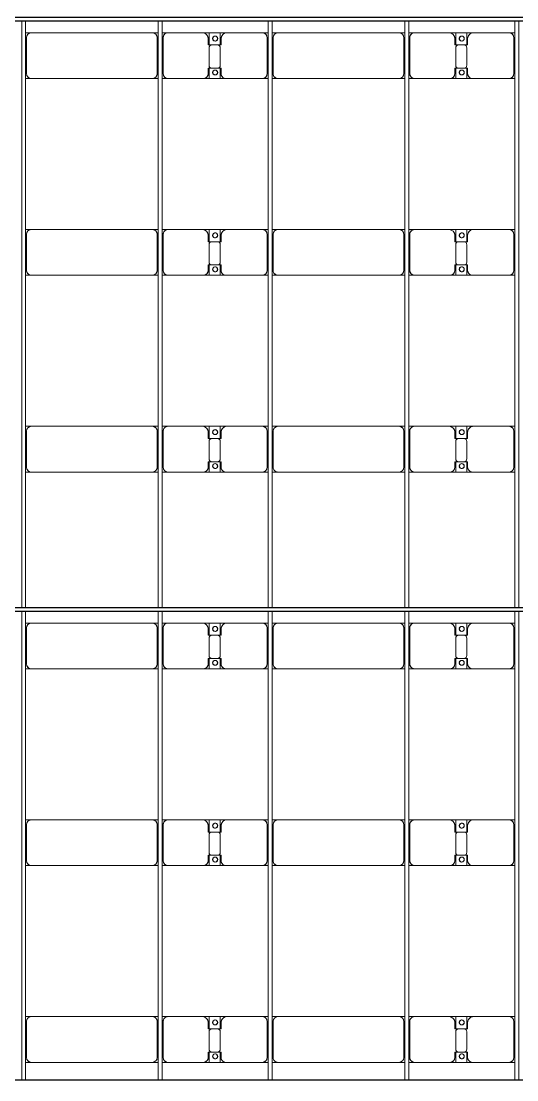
# Model space of a CAD drawing. Header units: millimetres. Extents: x -533732 to -130507, y -117886 to -23954.
# Drawn here: x -484065 to -479020, y -94545 to -83785 of the extents above; entities that cross this region are included whole.
import ezdxf

# ---------------------------------------------------------------- set-up
doc = ezdxf.new("R2010")
doc.units = ezdxf.units.MM
doc.layers.add('A-GENM', color=13, linetype='Continuous', lineweight=9)
doc.layers.add('S-BEAM', color=12, linetype='Continuous', lineweight=9)

# ---------------------------------------------------------------- blocks, each defined once
blk = doc.blocks.new('Dầm C52 - Hộp 40x60-19816-BỐ TRÍ KHUNG KẾT CẤU BÈ PIN 06')
at = {"layer": 'S-BEAM', "color": 3, "lineweight": 25}
for p, q in [((-145891, 20), (145891, 20)), ((145891, -20), (-145891, -20))]:
    blk.add_line(p, q, dxfattribs=at)
blk = doc.blocks.new('Dầm C52 - Hộp 40x60-V106-BỐ TRÍ KHUNG KẾT CẤU BÈ PIN 06')
at = {"layer": 'S-BEAM', "color": 3, "lineweight": 25}
blk.add_line((-145891, 20), (-637, 20), dxfattribs=at)
blk = doc.blocks.new('Dai phao do pin - DẢI PHAO ĐỠ PIN-V132-BỐ TRÍ KHUNG KẾT CẤU BÈ PIN 06')
at = {"layer": 'A-GENM', "color": 7}
for p, q in [((23299, 223), (23360, 223)), ((23299, 223), (23360, 223)), ((23730, 223), (23360, 223)), ((23730, 223), (23902, 223)), ((23902, 223), (23730, 223)), ((23788, 223), (23960, 223)), ((23788, 116), (23788, 223)), ((23960, 223), (23788, 223)), ((23902, 223), (23902, 116)), ((24320, 223), (23960, 223)), ((24320, 223), (24379, 223)), ((24320, 223), (24379, 223)), ((24419, 223), (24480, 223)), ((24419, 223), (24480, 223)), ((25710, 223), (24480, 223)), ((25710, 223), (25769, 223)), ((25710, 223), (25769, 223)), ((25809, 223), (25870, 223)), ((25809, 223), (25870, 223)), ((26240, 223), (25870, 223)), ((26240, 223), (26412, 223)), ((26412, 223), (26240, 223)), ((26298, 223), (26470, 223)), ((26298, 116), (26298, 223)), ((26470, 223), (26298, 223)), ((26412, 223), (26412, 116)), ((26830, 223), (26470, 223)), ((26830, 223), (26889, 223)), ((26830, 223), (26889, 223)), ((26929, 223), (26990, 223)), ((26929, 223), (26990, 223)), ((28220, 223), (26990, 223)), ((28220, 223), (28279, 223)), ((28220, 223), (28279, 223)), ((23310, 173), (23310, -192)), ((23780, 118), (23780, 173)), ((23872, 118), (23780, 118)), ((23910, 118), (23818, 118)), ((23910, 173), (23910, 118)), ((24370, -192), (24370, 173)), ((24430, 173), (24430, -192)), ((25760, -192), (25760, 173)), ((25820, 173), (25820, -192)), ((26290, 118), (26290, 173)), ((26382, 118), (26290, 118)), ((26420, 118), (26328, 118)), ((26420, 173), (26420, 118)), ((26880, -192), (26880, 173)), ((26940, 173), (26940, -192)), ((28270, -192), (28270, 173)), ((23788, 88), (23788, -88)), ((23902, -88), (23902, 88)), ((26298, 88), (26298, -88)), ((26412, -88), (26412, 88)), ((23780, -182), (23780, -118)), ((23780, -118), (23872, -118)), ((23788, -242), (23788, -116)), ((23818, -118), (23910, -118)), ((23902, -116), (23902, -242)), ((23910, -118), (23910, -182)), ((26290, -182), (26290, -118)), ((26290, -118), (26382, -118)), ((26298, -242), (26298, -116)), ((26328, -118), (26420, -118)), ((26412, -116), (26412, -242)), ((26420, -118), (26420, -182)), ((23360, -242), (23299, -242)), ((23360, -242), (23299, -242)), ((23360, -242), (23720, -242)), ((23902, -242), (23720, -242)), ((23720, -242), (23902, -242)), ((23970, -242), (23788, -242)), ((23788, -242), (23970, -242)), ((23970, -242), (24320, -242)), ((24379, -242), (24320, -242)), ((24379, -242), (24320, -242)), ((24480, -242), (24419, -242)), ((24480, -242), (24419, -242)), ((24480, -242), (25710, -242)), ((25769, -242), (25710, -242)), ((25769, -242), (25710, -242)), ((25870, -242), (25809, -242)), ((25870, -242), (25809, -242)), ((25870, -242), (26230, -242)), ((26412, -242), (26230, -242)), ((26230, -242), (26412, -242)), ((26480, -242), (26298, -242)), ((26298, -242), (26480, -242)), ((26480, -242), (26830, -242)), ((26889, -242), (26830, -242)), ((26889, -242), (26830, -242)), ((26990, -242), (26929, -242)), ((26990, -242), (26929, -242)), ((26990, -242), (28220, -242)), ((28279, -242), (28220, -242)), ((28279, -242), (28220, -242))]:
    blk.add_line(p, q, dxfattribs=at)
for centre, radius, start, end in [((23360, 173), 50, 90, 180), ((23360, 173), 50, 105, 180), ((23730, 173), 50, 360, 90), ((23730, 173), 50, 360, 75), ((23960, 173), 50, 90, 180), ((23960, 173), 50, 105, 180), ((24320, 173), 50, 0, 90), ((24320, 173), 50, 0, 75), ((24480, 173), 50, 90, 180), ((24480, 173), 50, 90, 120), ((25710, 173), 50, 360, 90), ((25710, 173), 50, 15, 90), ((25870, 173), 50, 90, 180), ((25870, 173), 50, 105, 180), ((26240, 173), 50, 360, 90), ((26240, 173), 50, 360, 75), ((26470, 173), 50, 90, 180), ((26470, 173), 50, 105, 180), ((26830, 173), 50, 0, 90), ((26830, 173), 50, 0, 75), ((26990, 173), 50, 90, 180), ((26990, 173), 50, 90, 120), ((28220, 173), 50, 0, 90), ((28220, 173), 50, 15, 90), ((23818, 88), 30, 90, 180), ((23839, 162), 25, 0, 180), ((23839, 162), 25, 0, 165), ((23839, 162), 25, 180, 0), ((23839, 162), 25, 195, 255), ((23841, 162), 25, 360, 180), ((23841, 162), 25, 90, 180), ((23841, 162), 25, 180, 360), ((23841, 162), 25, 180, 255), ((23839, 162), 25, 285, 0), ((23841, 162), 25, 15, 75), ((23841, 162), 25, 285, 345), ((23872, 88), 30, 360, 90), ((24480, 173), 50, 150, 180), ((26328, 88), 30, 90, 180), ((26349, 162), 25, 360, 180), ((26349, 162), 25, 360, 165), ((26349, 162), 25, 180, 360), ((26349, 162), 25, 195, 255), ((26351, 162), 25, 0, 180), ((26351, 162), 25, 90, 180), ((26351, 162), 25, 180, 360), ((26351, 162), 25, 180, 255), ((26349, 162), 25, 285, 360), ((26351, 162), 25, 15, 75), ((26351, 162), 25, 285, 345), ((26382, 88), 30, 0, 90), ((26990, 173), 50, 150, 180), ((23818, -88), 30, 180, 270), ((23872, -88), 30, 270, 360), ((26328, -88), 30, 180, 270), ((26382, -88), 30, 270, 0), ((23360, -192), 50, 180, 270), ((23360, -192), 50, 180, 255), ((23720, -182), 60, 270, 0), ((23720, -182), 60, 300, 0), ((23839, -183), 25, 0, 180), ((23839, -183), 25, 180, 0), ((23839, -183), 25, 195, 0), ((23841, -183), 25, 360, 180), ((23841, -183), 25, 60, 180), ((23841, -183), 25, 180, 0), ((23841, -183), 25, 180, 270), ((23839, -183), 25, 360, 150), ((23841, -183), 25, 285, 345), ((23841, -183), 25, 15, 20.4526), ((23970, -182), 60, 180, 270), ((23970, -182), 60, 180, 240), ((24320, -192), 50, 270, 0), ((24320, -192), 50, 285, 0), ((24480, -192), 50, 180, 270), ((24480, -192), 50, 180, 210), ((25710, -192), 50, 270, 360), ((25710, -192), 50, 330, 345), ((25870, -192), 50, 180, 270), ((25870, -192), 50, 180, 255), ((26230, -182), 60, 270, 360), ((26230, -182), 60, 300, 360), ((26349, -183), 25, 0, 180), ((26349, -183), 25, 180, 0), ((26349, -183), 25, 195, 0), ((26351, -183), 25, 360, 180), ((26351, -183), 25, 60, 180), ((26351, -183), 25, 180, 0), ((26351, -183), 25, 180, 270), ((26349, -183), 25, 0, 150), ((26351, -183), 25, 285, 345), ((26351, -183), 25, 15, 20.4789), ((26480, -182), 60, 180, 270), ((26480, -182), 60, 180, 240), ((26830, -192), 50, 270, 0), ((26830, -192), 50, 285, 0), ((26990, -192), 50, 180, 270), ((26990, -192), 50, 180, 210), ((28220, -192), 50, 270, 360), ((28220, -192), 50, 330, 345), ((24480, -192), 50, 225, 255), ((25710, -192), 50, 270, 300), ((26990, -192), 50, 225, 255), ((28220, -192), 50, 270, 300)]:
    blk.add_arc(centre, radius, start, end, dxfattribs=at)
blk = doc.blocks.new('Dai phao do pin - DẢI PHAO ĐỠ PIN-V133-BỐ TRÍ KHUNG KẾT CẤU BÈ PIN 06')
at = {"layer": 'A-GENM', "color": 7}
for p, q in [((23299, 223), (23360, 223)), ((23299, 223), (23360, 223)), ((23730, 223), (23360, 223)), ((23730, 223), (23902, 223)), ((23902, 223), (23730, 223)), ((23788, 223), (23960, 223)), ((23788, 116), (23788, 223)), ((23960, 223), (23788, 223)), ((23902, 223), (23902, 116)), ((24320, 223), (23960, 223)), ((24320, 223), (24379, 223)), ((24320, 223), (24379, 223)), ((24419, 223), (24480, 223)), ((24419, 223), (24480, 223)), ((25710, 223), (24480, 223)), ((25710, 223), (25769, 223)), ((25710, 223), (25769, 223)), ((25809, 223), (25870, 223)), ((25809, 223), (25870, 223)), ((26240, 223), (25870, 223)), ((26240, 223), (26412, 223)), ((26412, 223), (26240, 223)), ((26298, 223), (26470, 223)), ((26298, 116), (26298, 223)), ((26470, 223), (26298, 223)), ((26412, 223), (26412, 116)), ((26830, 223), (26470, 223)), ((26830, 223), (26889, 223)), ((26830, 223), (26889, 223)), ((26929, 223), (26990, 223)), ((26929, 223), (26990, 223)), ((28220, 223), (26990, 223)), ((28220, 223), (28279, 223)), ((28220, 223), (28279, 223)), ((23310, 173), (23310, -192)), ((23780, 118), (23780, 173)), ((23872, 118), (23780, 118)), ((23910, 118), (23818, 118)), ((23910, 173), (23910, 118)), ((24370, -192), (24370, 173)), ((24430, 173), (24430, -192)), ((25760, -192), (25760, 173)), ((25820, 173), (25820, -192)), ((26290, 118), (26290, 173)), ((26382, 118), (26290, 118)), ((26420, 118), (26328, 118)), ((26420, 173), (26420, 118)), ((26880, -192), (26880, 173)), ((26940, 173), (26940, -192)), ((28270, -192), (28270, 173)), ((23788, 88), (23788, -88)), ((23902, -88), (23902, 88)), ((26298, 88), (26298, -88)), ((26412, -88), (26412, 88)), ((23780, -182), (23780, -118)), ((23780, -118), (23872, -118)), ((23788, -242), (23788, -116)), ((23818, -118), (23910, -118)), ((23902, -116), (23902, -242)), ((23910, -118), (23910, -182)), ((26290, -182), (26290, -118)), ((26290, -118), (26382, -118)), ((26298, -242), (26298, -116)), ((26328, -118), (26420, -118)), ((26412, -116), (26412, -242)), ((26420, -118), (26420, -182)), ((23360, -242), (23299, -242)), ((23360, -242), (23299, -242)), ((23360, -242), (23720, -242)), ((23902, -242), (23720, -242)), ((23720, -242), (23902, -242)), ((23970, -242), (23788, -242)), ((23788, -242), (23970, -242)), ((23970, -242), (24320, -242)), ((24379, -242), (24320, -242)), ((24379, -242), (24320, -242)), ((24480, -242), (24419, -242)), ((24480, -242), (24419, -242)), ((24480, -242), (25710, -242)), ((25769, -242), (25710, -242)), ((25769, -242), (25710, -242)), ((25870, -242), (25809, -242)), ((25870, -242), (25809, -242)), ((25870, -242), (26230, -242)), ((26412, -242), (26230, -242)), ((26230, -242), (26412, -242)), ((26480, -242), (26298, -242)), ((26298, -242), (26480, -242)), ((26480, -242), (26830, -242)), ((26889, -242), (26830, -242)), ((26889, -242), (26830, -242)), ((26990, -242), (26929, -242)), ((26990, -242), (26929, -242)), ((26990, -242), (28220, -242)), ((28279, -242), (28220, -242)), ((28279, -242), (28220, -242))]:
    blk.add_line(p, q, dxfattribs=at)
for centre, radius, start, end in [((23360, 173), 50, 90, 180), ((23360, 173), 50, 105, 180), ((23730, 173), 50, 360, 90), ((23730, 173), 50, 360, 75), ((23960, 173), 50, 90, 180), ((23960, 173), 50, 105, 180), ((24320, 173), 50, 0, 90), ((24320, 173), 50, 0, 75), ((24480, 173), 50, 90, 180), ((24480, 173), 50, 90, 120), ((25710, 173), 50, 360, 90), ((25710, 173), 50, 15, 90), ((25870, 173), 50, 90, 180), ((25870, 173), 50, 105, 180), ((26240, 173), 50, 360, 90), ((26240, 173), 50, 360, 75), ((26470, 173), 50, 90, 180), ((26470, 173), 50, 105, 180), ((26830, 173), 50, 0, 90), ((26830, 173), 50, 0, 75), ((26990, 173), 50, 90, 180), ((26990, 173), 50, 90, 120), ((28220, 173), 50, 0, 90), ((28220, 173), 50, 15, 90), ((23818, 88), 30, 90, 180), ((23839, 162), 25, 0, 180), ((23839, 162), 25, 0, 165), ((23839, 162), 25, 180, 0), ((23839, 162), 25, 195, 255), ((23841, 162), 25, 360, 180), ((23841, 162), 25, 90, 180), ((23841, 162), 25, 180, 360), ((23841, 162), 25, 180, 255), ((23839, 162), 25, 285, 0), ((23841, 162), 25, 15, 75), ((23841, 162), 25, 285, 345), ((23872, 88), 30, 360, 90), ((24480, 173), 50, 150, 180), ((26328, 88), 30, 90, 180), ((26349, 162), 25, 360, 180), ((26349, 162), 25, 360, 165), ((26349, 162), 25, 180, 360), ((26349, 162), 25, 195, 255), ((26351, 162), 25, 0, 180), ((26351, 162), 25, 90, 180), ((26351, 162), 25, 180, 360), ((26351, 162), 25, 180, 255), ((26349, 162), 25, 285, 360), ((26351, 162), 25, 15, 75), ((26351, 162), 25, 285, 345), ((26382, 88), 30, 0, 90), ((26990, 173), 50, 150, 180), ((23818, -88), 30, 180, 270), ((23872, -88), 30, 270, 360), ((26328, -88), 30, 180, 270), ((26382, -88), 30, 270, 0), ((23360, -192), 50, 180, 270), ((23360, -192), 50, 180, 255), ((23720, -182), 60, 270, 0), ((23720, -182), 60, 300, 0), ((23839, -183), 25, 0, 180), ((23839, -183), 25, 180, 0), ((23839, -183), 25, 195, 0), ((23841, -183), 25, 360, 180), ((23841, -183), 25, 60, 180), ((23841, -183), 25, 180, 0), ((23841, -183), 25, 180, 270), ((23839, -183), 25, 360, 150), ((23841, -183), 25, 285, 345), ((23841, -183), 25, 15, 30), ((23970, -182), 60, 180, 270), ((23970, -182), 60, 180, 240), ((24320, -192), 50, 270, 0), ((24320, -192), 50, 285, 0), ((24480, -192), 50, 180, 270), ((24480, -192), 50, 180, 210), ((25710, -192), 50, 270, 360), ((25710, -192), 50, 330, 345), ((25870, -192), 50, 180, 270), ((25870, -192), 50, 180, 255), ((26230, -182), 60, 270, 360), ((26230, -182), 60, 300, 360), ((26349, -183), 25, 0, 180), ((26349, -183), 25, 180, 0), ((26349, -183), 25, 195, 0), ((26351, -183), 25, 360, 180), ((26351, -183), 25, 60, 180), ((26351, -183), 25, 180, 0), ((26351, -183), 25, 180, 270), ((26349, -183), 25, 0, 150), ((26351, -183), 25, 285, 345), ((26351, -183), 25, 15, 30), ((26480, -182), 60, 180, 270), ((26480, -182), 60, 180, 240), ((26830, -192), 50, 270, 0), ((26830, -192), 50, 285, 0), ((26990, -192), 50, 180, 270), ((26990, -192), 50, 180, 210), ((28220, -192), 50, 270, 360), ((28220, -192), 50, 330, 345), ((24480, -192), 50, 225, 255), ((25710, -192), 50, 270, 300), ((26990, -192), 50, 225, 255), ((28220, -192), 50, 270, 300)]:
    blk.add_arc(centre, radius, start, end, dxfattribs=at)
blk = doc.blocks.new('Dai phao do pin - DẢI PHAO ĐỠ PIN-V134-BỐ TRÍ KHUNG KẾT CẤU BÈ PIN 06')
at = {"layer": 'A-GENM', "color": 7}
for p, q in [((23299, 223), (23360, 223)), ((23299, 223), (23360, 223)), ((23730, 223), (23360, 223)), ((23730, 223), (23902, 223)), ((23902, 223), (23730, 223)), ((23788, 223), (23960, 223)), ((23788, 116), (23788, 223)), ((23960, 223), (23788, 223)), ((23902, 223), (23902, 116)), ((24320, 223), (23960, 223)), ((24320, 223), (24379, 223)), ((24320, 223), (24379, 223)), ((24419, 223), (24480, 223)), ((24419, 223), (24480, 223)), ((25710, 223), (24480, 223)), ((25710, 223), (25769, 223)), ((25710, 223), (25769, 223)), ((25809, 223), (25870, 223)), ((25809, 223), (25870, 223)), ((26240, 223), (25870, 223)), ((26240, 223), (26412, 223)), ((26412, 223), (26240, 223)), ((26298, 223), (26470, 223)), ((26298, 116), (26298, 223)), ((26470, 223), (26298, 223)), ((26412, 223), (26412, 116)), ((26830, 223), (26470, 223)), ((26830, 223), (26889, 223)), ((26830, 223), (26889, 223)), ((26929, 223), (26990, 223)), ((26929, 223), (26990, 223)), ((28220, 223), (26990, 223)), ((28220, 223), (28279, 223)), ((28220, 223), (28279, 223)), ((23310, 173), (23310, -192)), ((23780, 118), (23780, 173)), ((23872, 118), (23780, 118)), ((23910, 118), (23818, 118)), ((23910, 173), (23910, 118)), ((24370, -192), (24370, 173)), ((24430, 173), (24430, -192)), ((25760, -192), (25760, 173)), ((25820, 173), (25820, -192)), ((26290, 118), (26290, 173)), ((26382, 118), (26290, 118)), ((26420, 118), (26328, 118)), ((26420, 173), (26420, 118)), ((26880, -192), (26880, 173)), ((26940, 173), (26940, -192)), ((28270, -192), (28270, 173)), ((23788, 88), (23788, -88)), ((23902, -88), (23902, 88)), ((26298, 88), (26298, -88)), ((26412, -88), (26412, 88)), ((23780, -182), (23780, -118)), ((23780, -118), (23872, -118)), ((23788, -242), (23788, -116)), ((23818, -118), (23910, -118)), ((23902, -116), (23902, -242)), ((23910, -118), (23910, -182)), ((26290, -182), (26290, -118)), ((26290, -118), (26382, -118)), ((26298, -242), (26298, -116)), ((26328, -118), (26420, -118)), ((26412, -116), (26412, -242)), ((26420, -118), (26420, -182)), ((23360, -242), (23299, -242)), ((23360, -242), (23299, -242)), ((23360, -242), (23720, -242)), ((23902, -242), (23720, -242)), ((23720, -242), (23902, -242)), ((23970, -242), (23788, -242)), ((23788, -242), (23970, -242)), ((23970, -242), (24320, -242)), ((24379, -242), (24320, -242)), ((24379, -242), (24320, -242)), ((24480, -242), (24419, -242)), ((24480, -242), (24419, -242)), ((24480, -242), (25710, -242)), ((25769, -242), (25710, -242)), ((25769, -242), (25710, -242)), ((25870, -242), (25809, -242)), ((25870, -242), (25809, -242)), ((25870, -242), (26230, -242)), ((26412, -242), (26230, -242)), ((26230, -242), (26412, -242)), ((26480, -242), (26298, -242)), ((26298, -242), (26480, -242)), ((26480, -242), (26830, -242)), ((26889, -242), (26830, -242)), ((26889, -242), (26830, -242)), ((26990, -242), (26929, -242)), ((26990, -242), (26929, -242)), ((26990, -242), (28220, -242)), ((28279, -242), (28220, -242)), ((28279, -242), (28220, -242))]:
    blk.add_line(p, q, dxfattribs=at)
for centre, radius, start, end in [((23360, 173), 50, 90, 180), ((23360, 173), 50, 105, 180), ((23730, 173), 50, 360, 90), ((23730, 173), 50, 360, 75), ((23960, 173), 50, 90, 180), ((23960, 173), 50, 105, 180), ((24320, 173), 50, 0, 90), ((24320, 173), 50, 0, 75), ((24480, 173), 50, 90, 180), ((24480, 173), 50, 90, 120), ((25710, 173), 50, 360, 90), ((25710, 173), 50, 15, 90), ((25870, 173), 50, 90, 180), ((25870, 173), 50, 105, 180), ((26240, 173), 50, 360, 90), ((26240, 173), 50, 360, 75), ((26470, 173), 50, 90, 180), ((26470, 173), 50, 105, 180), ((26830, 173), 50, 0, 90), ((26830, 173), 50, 0, 75), ((26990, 173), 50, 90, 180), ((26990, 173), 50, 90, 120), ((28220, 173), 50, 0, 90), ((28220, 173), 50, 15, 90), ((23818, 88), 30, 90, 180), ((23839, 162), 25, 0, 180), ((23839, 162), 25, 0, 165), ((23839, 162), 25, 180, 0), ((23839, 162), 25, 195, 255), ((23841, 162), 25, 360, 180), ((23841, 162), 25, 90, 180), ((23841, 162), 25, 180, 360), ((23841, 162), 25, 180, 255), ((23839, 162), 25, 285, 0), ((23841, 162), 25, 15, 75), ((23841, 162), 25, 285, 345), ((23872, 88), 30, 360, 90), ((24480, 173), 50, 150, 180), ((26328, 88), 30, 90, 180), ((26349, 162), 25, 360, 180), ((26349, 162), 25, 360, 165), ((26349, 162), 25, 180, 360), ((26349, 162), 25, 195, 255), ((26351, 162), 25, 0, 180), ((26351, 162), 25, 90, 180), ((26351, 162), 25, 180, 360), ((26351, 162), 25, 180, 255), ((26349, 162), 25, 285, 360), ((26351, 162), 25, 15, 75), ((26351, 162), 25, 285, 345), ((26382, 88), 30, 0, 90), ((26990, 173), 50, 150, 180), ((23818, -88), 30, 180, 270), ((23872, -88), 30, 270, 360), ((26328, -88), 30, 180, 270), ((26382, -88), 30, 270, 0), ((23360, -192), 50, 180, 270), ((23360, -192), 50, 180, 255), ((23720, -182), 60, 270, 0), ((23720, -182), 60, 300, 0), ((23839, -183), 25, 0, 180), ((23839, -183), 25, 180, 0), ((23839, -183), 25, 195, 0), ((23841, -183), 25, 360, 180), ((23841, -183), 25, 60, 180), ((23841, -183), 25, 180, 0), ((23841, -183), 25, 180, 270), ((23839, -183), 25, 360, 150), ((23841, -183), 25, 285, 345), ((23841, -183), 25, 15, 30), ((23970, -182), 60, 180, 270), ((23970, -182), 60, 180, 240), ((24320, -192), 50, 270, 0), ((24320, -192), 50, 285, 0), ((24480, -192), 50, 180, 270), ((24480, -192), 50, 180, 210), ((25710, -192), 50, 270, 360), ((25710, -192), 50, 330, 345), ((25870, -192), 50, 180, 270), ((25870, -192), 50, 180, 255), ((26230, -182), 60, 270, 360), ((26230, -182), 60, 300, 360), ((26349, -183), 25, 0, 180), ((26349, -183), 25, 180, 0), ((26349, -183), 25, 195, 0), ((26351, -183), 25, 360, 180), ((26351, -183), 25, 60, 180), ((26351, -183), 25, 180, 0), ((26351, -183), 25, 180, 270), ((26349, -183), 25, 0, 150), ((26351, -183), 25, 285, 345), ((26351, -183), 25, 15, 30), ((26480, -182), 60, 180, 270), ((26480, -182), 60, 180, 240), ((26830, -192), 50, 270, 0), ((26830, -192), 50, 285, 0), ((26990, -192), 50, 180, 270), ((26990, -192), 50, 180, 210), ((28220, -192), 50, 270, 360), ((28220, -192), 50, 330, 345), ((24480, -192), 50, 225, 255), ((25710, -192), 50, 270, 300), ((26990, -192), 50, 225, 255), ((28220, -192), 50, 270, 300)]:
    blk.add_arc(centre, radius, start, end, dxfattribs=at)
blk = doc.blocks.new('Dai phao do pin - DẢI PHAO ĐỠ PIN-V135-BỐ TRÍ KHUNG KẾT CẤU BÈ PIN 06')
at = {"layer": 'A-GENM', "color": 7}
for p, q in [((23299, 223), (23360, 223)), ((23299, 223), (23360, 223)), ((23730, 223), (23360, 223)), ((23730, 223), (23902, 223)), ((23902, 223), (23730, 223)), ((23788, 223), (23960, 223)), ((23788, 116), (23788, 223)), ((23960, 223), (23788, 223)), ((23902, 223), (23902, 116)), ((24320, 223), (23960, 223)), ((24320, 223), (24379, 223)), ((24320, 223), (24379, 223)), ((24419, 223), (24480, 223)), ((24419, 223), (24480, 223)), ((25710, 223), (24480, 223)), ((25710, 223), (25769, 223)), ((25710, 223), (25769, 223)), ((25809, 223), (25870, 223)), ((25809, 223), (25870, 223)), ((26240, 223), (25870, 223)), ((26240, 223), (26412, 223)), ((26412, 223), (26240, 223)), ((26298, 223), (26470, 223)), ((26298, 116), (26298, 223)), ((26470, 223), (26298, 223)), ((26412, 223), (26412, 116)), ((26830, 223), (26470, 223)), ((26830, 223), (26889, 223)), ((26830, 223), (26889, 223)), ((26929, 223), (26990, 223)), ((26929, 223), (26990, 223)), ((28220, 223), (26990, 223)), ((28220, 223), (28279, 223)), ((28220, 223), (28279, 223)), ((23310, 173), (23310, -192)), ((23780, 118), (23780, 173)), ((23872, 118), (23780, 118)), ((23910, 118), (23818, 118)), ((23910, 173), (23910, 118)), ((24370, -192), (24370, 173)), ((24430, 173), (24430, -192)), ((25760, -192), (25760, 173)), ((25820, 173), (25820, -192)), ((26290, 118), (26290, 173)), ((26382, 118), (26290, 118)), ((26420, 118), (26328, 118)), ((26420, 173), (26420, 118)), ((26880, -192), (26880, 173)), ((26940, 173), (26940, -192)), ((28270, -192), (28270, 173)), ((23788, 88), (23788, -88)), ((23902, -88), (23902, 88)), ((26298, 88), (26298, -88)), ((26412, -88), (26412, 88)), ((23780, -182), (23780, -118)), ((23780, -118), (23872, -118)), ((23788, -242), (23788, -116)), ((23818, -118), (23910, -118)), ((23902, -116), (23902, -242)), ((23910, -118), (23910, -182)), ((26290, -182), (26290, -118)), ((26290, -118), (26382, -118)), ((26298, -242), (26298, -116)), ((26328, -118), (26420, -118)), ((26412, -116), (26412, -242)), ((26420, -118), (26420, -182)), ((23360, -242), (23299, -242)), ((23360, -242), (23299, -242)), ((23360, -242), (23720, -242)), ((23902, -242), (23720, -242)), ((23720, -242), (23902, -242)), ((23970, -242), (23788, -242)), ((23788, -242), (23970, -242)), ((23970, -242), (24320, -242)), ((24379, -242), (24320, -242)), ((24379, -242), (24320, -242)), ((24480, -242), (24419, -242)), ((24480, -242), (24419, -242)), ((24480, -242), (25710, -242)), ((25769, -242), (25710, -242)), ((25769, -242), (25710, -242)), ((25870, -242), (25809, -242)), ((25870, -242), (25809, -242)), ((25870, -242), (26230, -242)), ((26412, -242), (26230, -242)), ((26230, -242), (26412, -242)), ((26480, -242), (26298, -242)), ((26298, -242), (26480, -242)), ((26480, -242), (26830, -242)), ((26889, -242), (26830, -242)), ((26889, -242), (26830, -242)), ((26990, -242), (26929, -242)), ((26990, -242), (26929, -242)), ((26990, -242), (28220, -242)), ((28279, -242), (28220, -242)), ((28279, -242), (28220, -242))]:
    blk.add_line(p, q, dxfattribs=at)
for centre, radius, start, end in [((23360, 173), 50, 90, 180), ((23360, 173), 50, 105, 180), ((23730, 173), 50, 360, 90), ((23730, 173), 50, 360, 75), ((23960, 173), 50, 90, 180), ((23960, 173), 50, 105, 180), ((24320, 173), 50, 0, 90), ((24320, 173), 50, 0, 75), ((24480, 173), 50, 90, 180), ((24480, 173), 50, 90, 120), ((25710, 173), 50, 360, 90), ((25710, 173), 50, 15, 90), ((25870, 173), 50, 90, 180), ((25870, 173), 50, 105, 180), ((26240, 173), 50, 360, 90), ((26240, 173), 50, 360, 75), ((26470, 173), 50, 90, 180), ((26470, 173), 50, 105, 180), ((26830, 173), 50, 0, 90), ((26830, 173), 50, 0, 75), ((26990, 173), 50, 90, 180), ((26990, 173), 50, 90, 120), ((28220, 173), 50, 0, 90), ((28220, 173), 50, 15, 90), ((23818, 88), 30, 90, 180), ((23839, 162), 25, 0, 180), ((23839, 162), 25, 0, 165), ((23839, 162), 25, 180, 0), ((23839, 162), 25, 195, 255), ((23841, 162), 25, 360, 180), ((23841, 162), 25, 90, 180), ((23841, 162), 25, 180, 360), ((23841, 162), 25, 180, 255), ((23839, 162), 25, 285, 0), ((23841, 162), 25, 15, 75), ((23841, 162), 25, 285, 345), ((23872, 88), 30, 360, 90), ((24480, 173), 50, 150, 180), ((26328, 88), 30, 90, 180), ((26349, 162), 25, 360, 180), ((26349, 162), 25, 360, 165), ((26349, 162), 25, 180, 360), ((26349, 162), 25, 195, 255), ((26351, 162), 25, 0, 180), ((26351, 162), 25, 90, 180), ((26351, 162), 25, 180, 360), ((26351, 162), 25, 180, 255), ((26349, 162), 25, 285, 360), ((26351, 162), 25, 15, 75), ((26351, 162), 25, 285, 345), ((26382, 88), 30, 0, 90), ((26990, 173), 50, 150, 180), ((23818, -88), 30, 180, 270), ((23872, -88), 30, 270, 360), ((26328, -88), 30, 180, 270), ((26382, -88), 30, 270, 0), ((23360, -192), 50, 180, 270), ((23360, -192), 50, 180, 255), ((23720, -182), 60, 270, 0), ((23720, -182), 60, 300, 0), ((23839, -183), 25, 0, 180), ((23839, -183), 25, 180, 0), ((23839, -183), 25, 195, 0), ((23841, -183), 25, 360, 180), ((23841, -183), 25, 60, 180), ((23841, -183), 25, 180, 0), ((23841, -183), 25, 180, 270), ((23839, -183), 25, 360, 150), ((23841, -183), 25, 285, 345), ((23841, -183), 25, 15, 30), ((23970, -182), 60, 180, 270), ((23970, -182), 60, 180, 240), ((24320, -192), 50, 270, 0), ((24320, -192), 50, 285, 0), ((24480, -192), 50, 180, 270), ((24480, -192), 50, 180, 210), ((25710, -192), 50, 270, 360), ((25710, -192), 50, 330, 345), ((25870, -192), 50, 180, 270), ((25870, -192), 50, 180, 255), ((26230, -182), 60, 270, 360), ((26230, -182), 60, 300, 360), ((26349, -183), 25, 0, 180), ((26349, -183), 25, 180, 0), ((26349, -183), 25, 195, 0), ((26351, -183), 25, 360, 180), ((26351, -183), 25, 60, 180), ((26351, -183), 25, 180, 0), ((26351, -183), 25, 180, 270), ((26349, -183), 25, 0, 150), ((26351, -183), 25, 285, 345), ((26351, -183), 25, 15, 30), ((26480, -182), 60, 180, 270), ((26480, -182), 60, 180, 240), ((26830, -192), 50, 270, 0), ((26830, -192), 50, 285, 0), ((26990, -192), 50, 180, 270), ((26990, -192), 50, 180, 210), ((28220, -192), 50, 270, 360), ((28220, -192), 50, 330, 345), ((24480, -192), 50, 225, 255), ((25710, -192), 50, 270, 300), ((26990, -192), 50, 225, 255), ((28220, -192), 50, 270, 300)]:
    blk.add_arc(centre, radius, start, end, dxfattribs=at)
blk = doc.blocks.new('Dai phao do pin - DẢI PHAO ĐỠ PIN-V136-BỐ TRÍ KHUNG KẾT CẤU BÈ PIN 06')
at = {"layer": 'A-GENM', "color": 7}
for p, q in [((23299, 223), (23360, 223)), ((23299, 223), (23360, 223)), ((23730, 223), (23360, 223)), ((23730, 223), (23902, 223)), ((23902, 223), (23730, 223)), ((23788, 223), (23960, 223)), ((23788, 116), (23788, 223)), ((23960, 223), (23788, 223)), ((23902, 223), (23902, 116)), ((24320, 223), (23960, 223)), ((24320, 223), (24379, 223)), ((24320, 223), (24379, 223)), ((24419, 223), (24480, 223)), ((24419, 223), (24480, 223)), ((25710, 223), (24480, 223)), ((25710, 223), (25769, 223)), ((25710, 223), (25769, 223)), ((25809, 223), (25870, 223)), ((25809, 223), (25870, 223)), ((26240, 223), (25870, 223)), ((26240, 223), (26412, 223)), ((26412, 223), (26240, 223)), ((26298, 223), (26470, 223)), ((26298, 116), (26298, 223)), ((26470, 223), (26298, 223)), ((26412, 223), (26412, 116)), ((26830, 223), (26470, 223)), ((26830, 223), (26889, 223)), ((26830, 223), (26889, 223)), ((26929, 223), (26990, 223)), ((26929, 223), (26990, 223)), ((28220, 223), (26990, 223)), ((28220, 223), (28279, 223)), ((28220, 223), (28279, 223)), ((23310, 173), (23310, -192)), ((23780, 118), (23780, 173)), ((23872, 118), (23780, 118)), ((23910, 118), (23818, 118)), ((23910, 173), (23910, 118)), ((24370, -192), (24370, 173)), ((24430, 173), (24430, -192)), ((25760, -192), (25760, 173)), ((25820, 173), (25820, -192)), ((26290, 118), (26290, 173)), ((26382, 118), (26290, 118)), ((26420, 118), (26328, 118)), ((26420, 173), (26420, 118)), ((26880, -192), (26880, 173)), ((26940, 173), (26940, -192)), ((28270, -192), (28270, 173)), ((23788, 88), (23788, -88)), ((23902, -88), (23902, 88)), ((26298, 88), (26298, -88)), ((26412, -88), (26412, 88)), ((23780, -182), (23780, -118)), ((23780, -118), (23872, -118)), ((23788, -242), (23788, -116)), ((23818, -118), (23910, -118)), ((23902, -116), (23902, -242)), ((23910, -118), (23910, -182)), ((26290, -182), (26290, -118)), ((26290, -118), (26382, -118)), ((26298, -242), (26298, -116)), ((26328, -118), (26420, -118)), ((26412, -116), (26412, -242)), ((26420, -118), (26420, -182)), ((23360, -242), (23299, -242)), ((23360, -242), (23299, -242)), ((23360, -242), (23720, -242)), ((23902, -242), (23720, -242)), ((23720, -242), (23902, -242)), ((23970, -242), (23788, -242)), ((23788, -242), (23970, -242)), ((23970, -242), (24320, -242)), ((24379, -242), (24320, -242)), ((24379, -242), (24320, -242)), ((24480, -242), (24419, -242)), ((24480, -242), (24419, -242)), ((24480, -242), (25710, -242)), ((25769, -242), (25710, -242)), ((25769, -242), (25710, -242)), ((25870, -242), (25809, -242)), ((25870, -242), (25809, -242)), ((25870, -242), (26230, -242)), ((26412, -242), (26230, -242)), ((26230, -242), (26412, -242)), ((26480, -242), (26298, -242)), ((26298, -242), (26480, -242)), ((26480, -242), (26830, -242)), ((26889, -242), (26830, -242)), ((26889, -242), (26830, -242)), ((26990, -242), (26929, -242)), ((26990, -242), (26929, -242)), ((26990, -242), (28220, -242)), ((28279, -242), (28220, -242)), ((28279, -242), (28220, -242))]:
    blk.add_line(p, q, dxfattribs=at)
for centre, radius, start, end in [((23360, 173), 50, 90, 180), ((23360, 173), 50, 105, 180), ((23730, 173), 50, 360, 90), ((23730, 173), 50, 360, 75), ((23960, 173), 50, 90, 180), ((23960, 173), 50, 105, 180), ((24320, 173), 50, 0, 90), ((24320, 173), 50, 0, 75), ((24480, 173), 50, 90, 180), ((24480, 173), 50, 90, 120), ((25710, 173), 50, 360, 90), ((25710, 173), 50, 15, 90), ((25870, 173), 50, 90, 180), ((25870, 173), 50, 105, 180), ((26240, 173), 50, 360, 90), ((26240, 173), 50, 360, 75), ((26470, 173), 50, 90, 180), ((26470, 173), 50, 105, 180), ((26830, 173), 50, 0, 90), ((26830, 173), 50, 0, 75), ((26990, 173), 50, 90, 180), ((26990, 173), 50, 90, 120), ((28220, 173), 50, 0, 90), ((28220, 173), 50, 15, 90), ((23818, 88), 30, 90, 180), ((23839, 162), 25, 0, 180), ((23839, 162), 25, 0, 165), ((23839, 162), 25, 180, 0), ((23839, 162), 25, 195, 255), ((23841, 162), 25, 360, 180), ((23841, 162), 25, 90, 180), ((23841, 162), 25, 180, 360), ((23841, 162), 25, 180, 255), ((23839, 162), 25, 285, 0), ((23841, 162), 25, 15, 75), ((23841, 162), 25, 285, 345), ((23872, 88), 30, 360, 90), ((24480, 173), 50, 150, 180), ((26328, 88), 30, 90, 180), ((26349, 162), 25, 360, 180), ((26349, 162), 25, 360, 165), ((26349, 162), 25, 180, 360), ((26349, 162), 25, 195, 255), ((26351, 162), 25, 0, 180), ((26351, 162), 25, 90, 180), ((26351, 162), 25, 180, 360), ((26351, 162), 25, 180, 255), ((26349, 162), 25, 285, 360), ((26351, 162), 25, 15, 75), ((26351, 162), 25, 285, 345), ((26382, 88), 30, 0, 90), ((26990, 173), 50, 150, 180), ((23818, -88), 30, 180, 270), ((23872, -88), 30, 270, 360), ((26328, -88), 30, 180, 270), ((26382, -88), 30, 270, 0), ((23360, -192), 50, 180, 270), ((23360, -192), 50, 180, 255), ((23720, -182), 60, 270, 0), ((23720, -182), 60, 300, 0), ((23839, -183), 25, 0, 180), ((23839, -183), 25, 180, 0), ((23839, -183), 25, 195, 0), ((23841, -183), 25, 360, 180), ((23841, -183), 25, 60, 180), ((23841, -183), 25, 180, 0), ((23841, -183), 25, 180, 270), ((23839, -183), 25, 360, 150), ((23841, -183), 25, 285, 345), ((23841, -183), 25, 15, 30), ((23970, -182), 60, 180, 270), ((23970, -182), 60, 180, 240), ((24320, -192), 50, 270, 0), ((24320, -192), 50, 285, 0), ((24480, -192), 50, 180, 270), ((24480, -192), 50, 180, 210), ((25710, -192), 50, 270, 360), ((25710, -192), 50, 330, 345), ((25870, -192), 50, 180, 270), ((25870, -192), 50, 180, 255), ((26230, -182), 60, 270, 360), ((26230, -182), 60, 300, 360), ((26349, -183), 25, 0, 180), ((26349, -183), 25, 180, 0), ((26349, -183), 25, 195, 0), ((26351, -183), 25, 360, 180), ((26351, -183), 25, 60, 180), ((26351, -183), 25, 180, 0), ((26351, -183), 25, 180, 270), ((26349, -183), 25, 0, 150), ((26351, -183), 25, 285, 345), ((26351, -183), 25, 15, 30), ((26480, -182), 60, 180, 270), ((26480, -182), 60, 180, 240), ((26830, -192), 50, 270, 0), ((26830, -192), 50, 285, 0), ((26990, -192), 50, 180, 270), ((26990, -192), 50, 180, 210), ((28220, -192), 50, 270, 360), ((28220, -192), 50, 330, 345), ((24480, -192), 50, 225, 255), ((25710, -192), 50, 270, 300), ((26990, -192), 50, 225, 255), ((28220, -192), 50, 270, 300)]:
    blk.add_arc(centre, radius, start, end, dxfattribs=at)
blk = doc.blocks.new('Dai phao do pin - DẢI PHAO ĐỠ PIN-V137-BỐ TRÍ KHUNG KẾT CẤU BÈ PIN 06')
at = {"layer": 'A-GENM', "color": 7}
for p, q in [((23299, 223), (23360, 223)), ((23299, 223), (23360, 223)), ((23730, 223), (23360, 223)), ((23730, 223), (23902, 223)), ((23902, 223), (23730, 223)), ((23788, 223), (23960, 223)), ((23788, 116), (23788, 223)), ((23960, 223), (23788, 223)), ((23902, 223), (23902, 116)), ((24320, 223), (23960, 223)), ((24320, 223), (24379, 223)), ((24320, 223), (24379, 223)), ((24419, 223), (24480, 223)), ((24419, 223), (24480, 223)), ((25710, 223), (24480, 223)), ((25710, 223), (25769, 223)), ((25710, 223), (25769, 223)), ((25809, 223), (25870, 223)), ((25809, 223), (25870, 223)), ((26240, 223), (25870, 223)), ((26240, 223), (26412, 223)), ((26412, 223), (26240, 223)), ((26298, 223), (26470, 223)), ((26298, 116), (26298, 223)), ((26470, 223), (26298, 223)), ((26412, 223), (26412, 116)), ((26830, 223), (26470, 223)), ((26830, 223), (26889, 223)), ((26830, 223), (26889, 223)), ((26929, 223), (26990, 223)), ((26929, 223), (26990, 223)), ((28220, 223), (26990, 223)), ((28220, 223), (28279, 223)), ((28220, 223), (28279, 223)), ((23310, 173), (23310, -192)), ((23780, 118), (23780, 173)), ((23872, 118), (23780, 118)), ((23910, 118), (23818, 118)), ((23910, 173), (23910, 118)), ((24370, -192), (24370, 173)), ((24430, 173), (24430, -192)), ((25760, -192), (25760, 173)), ((25820, 173), (25820, -192)), ((26290, 118), (26290, 173)), ((26382, 118), (26290, 118)), ((26420, 118), (26328, 118)), ((26420, 173), (26420, 118)), ((26880, -192), (26880, 173)), ((26940, 173), (26940, -192)), ((28270, -192), (28270, 173)), ((23788, 88), (23788, -88)), ((23902, -88), (23902, 88)), ((26298, 88), (26298, -88)), ((26412, -88), (26412, 88)), ((23780, -182), (23780, -118)), ((23780, -118), (23872, -118)), ((23788, -242), (23788, -116)), ((23818, -118), (23910, -118)), ((23902, -116), (23902, -242)), ((23910, -118), (23910, -182)), ((26290, -182), (26290, -118)), ((26290, -118), (26382, -118)), ((26298, -242), (26298, -116)), ((26328, -118), (26420, -118)), ((26412, -116), (26412, -242)), ((26420, -118), (26420, -182)), ((23360, -242), (23299, -242)), ((23360, -242), (23299, -242)), ((23360, -242), (23720, -242)), ((23902, -242), (23720, -242)), ((23720, -242), (23902, -242)), ((23970, -242), (23788, -242)), ((23788, -242), (23970, -242)), ((23970, -242), (24320, -242)), ((24379, -242), (24320, -242)), ((24379, -242), (24320, -242)), ((24480, -242), (24419, -242)), ((24480, -242), (24419, -242)), ((24480, -242), (25710, -242)), ((25769, -242), (25710, -242)), ((25769, -242), (25710, -242)), ((25870, -242), (25809, -242)), ((25870, -242), (25809, -242)), ((25870, -242), (26230, -242)), ((26412, -242), (26230, -242)), ((26230, -242), (26412, -242)), ((26480, -242), (26298, -242)), ((26298, -242), (26480, -242)), ((26480, -242), (26830, -242)), ((26889, -242), (26830, -242)), ((26889, -242), (26830, -242)), ((26990, -242), (26929, -242)), ((26990, -242), (26929, -242)), ((26990, -242), (28220, -242)), ((28279, -242), (28220, -242)), ((28279, -242), (28220, -242))]:
    blk.add_line(p, q, dxfattribs=at)
for centre, radius, start, end in [((23360, 173), 50, 90, 180), ((23360, 173), 50, 105, 180), ((23730, 173), 50, 360, 90), ((23730, 173), 50, 360, 75), ((23960, 173), 50, 90, 180), ((23960, 173), 50, 105, 180), ((24320, 173), 50, 0, 90), ((24320, 173), 50, 0, 75), ((24480, 173), 50, 90, 180), ((24480, 173), 50, 90, 120), ((25710, 173), 50, 360, 90), ((25710, 173), 50, 15, 90), ((25870, 173), 50, 90, 180), ((25870, 173), 50, 105, 180), ((26240, 173), 50, 360, 90), ((26240, 173), 50, 360, 75), ((26470, 173), 50, 90, 180), ((26470, 173), 50, 105, 180), ((26830, 173), 50, 0, 90), ((26830, 173), 50, 0, 75), ((26990, 173), 50, 90, 180), ((26990, 173), 50, 90, 120), ((28220, 173), 50, 0, 90), ((28220, 173), 50, 15, 90), ((23818, 88), 30, 90, 180), ((23839, 162), 25, 0, 180), ((23839, 162), 25, 0, 165), ((23839, 162), 25, 180, 0), ((23839, 162), 25, 195, 255), ((23841, 162), 25, 360, 180), ((23841, 162), 25, 90, 180), ((23841, 162), 25, 180, 360), ((23841, 162), 25, 180, 255), ((23839, 162), 25, 285, 0), ((23841, 162), 25, 15, 75), ((23841, 162), 25, 285, 345), ((23872, 88), 30, 360, 90), ((24480, 173), 50, 150, 165), ((26328, 88), 30, 90, 180), ((26349, 162), 25, 360, 180), ((26349, 162), 25, 360, 165), ((26349, 162), 25, 180, 360), ((26349, 162), 25, 195, 255), ((26351, 162), 25, 0, 180), ((26351, 162), 25, 90, 180), ((26351, 162), 25, 180, 360), ((26351, 162), 25, 180, 255), ((26349, 162), 25, 285, 360), ((26351, 162), 25, 15, 75), ((26351, 162), 25, 285, 345), ((26382, 88), 30, 0, 90), ((26990, 173), 50, 150, 165), ((23818, -88), 30, 180, 270), ((23872, -88), 30, 270, 360), ((26328, -88), 30, 180, 270), ((26382, -88), 30, 270, 0), ((23360, -192), 50, 180, 270), ((23360, -192), 50, 180, 255), ((23720, -182), 60, 270, 0), ((23720, -182), 60, 300, 0), ((23839, -183), 25, 0, 180), ((23839, -183), 25, 180, 0), ((23839, -183), 25, 195, 0), ((23841, -183), 25, 360, 180), ((23841, -183), 25, 60, 180), ((23841, -183), 25, 180, 0), ((23841, -183), 25, 180, 270), ((23839, -183), 25, 360, 150), ((23841, -183), 25, 285, 345), ((23841, -183), 25, 15, 30), ((23970, -182), 60, 180, 270), ((23970, -182), 60, 180, 240), ((24320, -192), 50, 270, 0), ((24320, -192), 50, 285, 0), ((24480, -192), 50, 180, 270), ((24480, -192), 50, 180, 210), ((25710, -192), 50, 270, 360), ((25710, -192), 50, 330, 345), ((25870, -192), 50, 180, 270), ((25870, -192), 50, 180, 255), ((26230, -182), 60, 270, 360), ((26230, -182), 60, 300, 360), ((26349, -183), 25, 0, 180), ((26349, -183), 25, 180, 0), ((26349, -183), 25, 195, 0), ((26351, -183), 25, 360, 180), ((26351, -183), 25, 60, 180), ((26351, -183), 25, 180, 0), ((26351, -183), 25, 180, 270), ((26349, -183), 25, 0, 150), ((26351, -183), 25, 285, 345), ((26351, -183), 25, 15, 30), ((26480, -182), 60, 180, 270), ((26480, -182), 60, 180, 240), ((26830, -192), 50, 270, 0), ((26830, -192), 50, 285, 0), ((26990, -192), 50, 180, 270), ((26990, -192), 50, 180, 210), ((28220, -192), 50, 270, 360), ((28220, -192), 50, 330, 345), ((24480, -192), 50, 225, 255), ((25710, -192), 50, 270, 300), ((26990, -192), 50, 225, 255), ((28220, -192), 50, 270, 300)]:
    blk.add_arc(centre, radius, start, end, dxfattribs=at)
blk = doc.blocks.new('Dầm C52 - Dầm C52-19796-BỐ TRÍ KHUNG KẾT CẤU BÈ PIN 06')
at = {"layer": 'S-BEAM', "color": 1}
for p, q in [((-23413, 20), (-18653, 20)), ((-18613, 20), (-12653, 20)), ((-18653, -20), (-23413, -20)), ((-12653, -20), (-18613, -20))]:
    blk.add_line(p, q, dxfattribs=at)
blk = doc.blocks.new('HOBANMONG_BEPIN 6_rvt-1-BỐ TRÍ KHUNG KẾT CẤU BÈ PIN 06')
at = {"layer": 'A-GENM', "color": 3, "lineweight": 25, "rotation": 179.9997586099391}
for name, p in [('Dai phao do pin - DẢI PHAO ĐỠ PIN-V132-BỐ TRÍ KHUNG KẾT CẤU BÈ PIN 06', (-455741, -84145)), ('Dai phao do pin - DẢI PHAO ĐỠ PIN-V133-BỐ TRÍ KHUNG KẾT CẤU BÈ PIN 06', (-455741, -86145)), ('Dai phao do pin - DẢI PHAO ĐỠ PIN-V134-BỐ TRÍ KHUNG KẾT CẤU BÈ PIN 06', (-455741, -88145)), ('Dai phao do pin - DẢI PHAO ĐỠ PIN-V135-BỐ TRÍ KHUNG KẾT CẤU BÈ PIN 06', (-455741, -90145)), ('Dai phao do pin - DẢI PHAO ĐỠ PIN-V136-BỐ TRÍ KHUNG KẾT CẤU BÈ PIN 06', (-455741, -92145)), ('Dai phao do pin - DẢI PHAO ĐỠ PIN-V137-BỐ TRÍ KHUNG KẾT CẤU BÈ PIN 06', (-455741, -94145))]:
    blk.add_blockref(name, p, dxfattribs=at)
at = {"layer": 'S-BEAM', "color": 3, "lineweight": 25}
for name, p, rotation in [('Dầm C52 - Dầm C52-19796-BỐ TRÍ KHUNG KẾT CẤU BÈ PIN 06', (-484040, -71132), 89.99975860989407), ('Dầm C52 - Dầm C52-19796-BỐ TRÍ KHUNG KẾT CẤU BÈ PIN 06', (-482650, -71132), 89.99975860989407), ('Dầm C52 - Dầm C52-19796-BỐ TRÍ KHUNG KẾT CẤU BÈ PIN 06', (-481530, -71132), 89.99975860989407), ('Dầm C52 - Dầm C52-19796-BỐ TRÍ KHUNG KẾT CẤU BÈ PIN 06', (-480140, -71132), 89.99975860989407), ('Dầm C52 - Dầm C52-19796-BỐ TRÍ KHUNG KẾT CẤU BÈ PIN 06', (-479020, -71132), 89.99975860989407), ('Dầm C52 - Hộp 40x60-19816-BỐ TRÍ KHUNG KẾT CẤU BÈ PIN 06', (-380340, -83766), 359.9997586099392), ('Dầm C52 - Hộp 40x60-19816-BỐ TRÍ KHUNG KẾT CẤU BÈ PIN 06', (-380340, -89766), 359.9997586099392), ('Dầm C52 - Hộp 40x60-V106-BỐ TRÍ KHUNG KẾT CẤU BÈ PIN 06', (-380340, -94566), 359.9997586099392)]:
    blk.add_blockref(name, p, dxfattribs=dict(at, rotation=rotation))

msp = doc.modelspace()

# ---------------------------------------------------------------- block references
at = {"lineweight": 5}
msp.add_blockref('HOBANMONG_BEPIN 6_rvt-1-BỐ TRÍ KHUNG KẾT CẤU BÈ PIN 06', (0, 0), dxfattribs=at)

doc.saveas('drawing.dxf')
